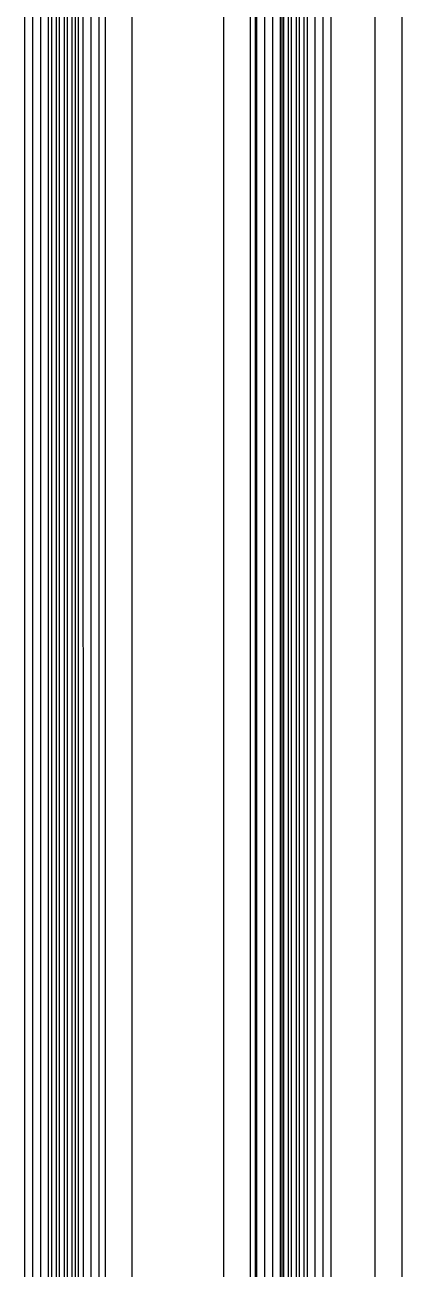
# Model space of a CAD drawing. Header units: inches. Extents: x 4821 to 127877, y 58012 to 433683.
# Drawn here: x 32889 to 32936.8, y 229835.5 to 229993.2 of the extents above; entities that cross this region are included whole.
import ezdxf
from ezdxf.xclip import XClip

# ---------------------------------------------------------------- set-up
doc = ezdxf.new("R2010")
doc.units = ezdxf.units.IN
doc.header["$MEASUREMENT"] = 0
doc.header["$XCLIPFRAME"] = 2
doc.layers.add('A-WAL-CMU', color=7, linetype='Continuous')

# ---------------------------------------------------------------- blocks, each defined once
blk = doc.blocks.new('FIRST SLAB EDGE')
at = {"color": 165, "linetype": 'Continuous', "extrusion": (5.69003e-07, -1.56101e-06, 1)}
for p, q in [((1200849.15, -1723989.24, 0), (1200849.16, -1723205.94, 0)), ((1200850.15, -1723989.24, 0), (1200850.16, -1723205.94, 0)), ((1200851.15, -1723989.24, 0), (1200851.16, -1723205.94, 0)), ((1200852.15, -1723989.24, 0), (1200852.16, -1723205.94, 0)), ((1200853.15, -1723989.24, 0), (1200853.16, -1723205.94, 0)), ((1200854.15, -1723989.24, 0), (1200854.16, -1723205.94, 0)), ((1200855.15, -1723988.24, 0), (1200855.16, -1723206.94, 0)), ((1200819.75, -1723938.44, 0), (1200819.76, -1723256.74, 0)), ((1200820.75, -1723938.44, 0), (1200820.76, -1723256.74, 0)), ((1200821.75, -1723938.44, 0), (1200821.76, -1723256.74, 0)), ((1200822.75, -1723938.44, 0), (1200822.76, -1723256.74, 0)), ((1200823.75, -1723938.44, 0), (1200823.76, -1723256.74, 0)), ((1200824.75, -1723938.44, 0), (1200824.76, -1723256.74, 0)), ((1200825.75, -1723938.44, 0), (1200825.76, -1723256.74, 0))]:
    blk.add_line(p, q, dxfattribs=at)
at = {"color": 31, "extrusion": (5.69003e-07, -1.56101e-06, 1)}
for p, q in [((1200810.75, -1723923.44, 0), (1200810.76, -1723271.74, 0)), ((1200825.95, -1723916.94, 0), (1200825.95, -1723278.24, 0)), ((1200829.95, -1723916.94, 0), (1200829.95, -1723278.24, 0)), ((1200844.95, -1723916.94, 0), (1200844.95, -1723278.24, 0)), ((1200848.35, -1723916.94, 0), (1200848.35, -1723278.24, 0))]:
    blk.add_line(p, q, dxfattribs=at)

msp = doc.modelspace()

# ---------------------------------------------------------------- block references
at = {"layer": 'A-WAL-CMU'}
ref = msp.add_blockref('FIRST SLAB EDGE', (1233747.59, 1953673.46), dxfattribs=dict(at, xscale=-1))
XClip(ref).set_block_clipping_path([(1196236.1121028436, -1729554.8924368375), (1201281.1159926755, -1720979.7328682605)])
ref = msp.add_blockref('FIRST SLAB EDGE', (1233744.19, 1953670.48), dxfattribs=dict(at, xscale=-1))
XClip(ref).set_block_clipping_path([(1196236.1121028436, -1729554.8924368375), (1201281.1159926755, -1720979.7328682605)])

doc.saveas('drawing.dxf')
